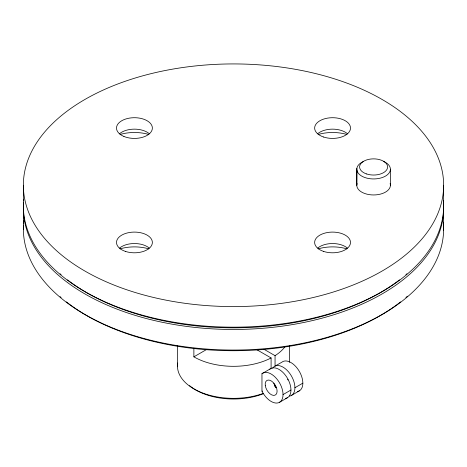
<?xml version="1.0" encoding="UTF-8"?>
<svg xmlns="http://www.w3.org/2000/svg" width="467" height="467" viewBox="0 0 467 467"><rect width="100%" height="100%" fill="white"/><g stroke="black" fill="none" stroke-linecap="round" stroke-linejoin="round"><path stroke-width="0.7" d="M443.632 230.394L443.65 208.136M443.632 207.517L443.65 185.253A210.15 121.327 0 0 0 128.425 80.184A210.15 121.327 0 0 0 128.425 290.328A210.15 121.327 0 0 0 443.65 185.253M356.846 170.064L356.788 185.253L356.846 168.418M275.553 386.086L275.057 386.442M261.964 373.711A16.812 9.708 60 0 1 279.272 382.403A16.812 9.708 60 0 1 279.272 402.437A16.812 9.708 60 0 1 261.964 391.142L261.964 373.711L271.094 368.37L271.094 357.956L256.821 349.713M193.875 348.172L193.875 356.841L206.256 349.695M283.031 394.592L290.959 390.015M294.922 387.727L302.844 383.15M279.552 402.285L287.474 397.715M291.437 395.426L299.365 390.85M262.536 391.107L261.964 391.142M263.884 349.217L275.057 355.667L275.057 366.081L281.776 362.269A16.812 9.708 60 0 1 299.808 372.234A16.812 9.708 60 0 1 297.461 391.533M289.528 345.551L289.54 362.328M390.412 169.241L390.412 185.253M177.478 345.633L177.478 366.782M23.35 185.253L23.35 206.402M23.35 208.136L23.35 229.279M390.132 183.49A16.812 9.708 0 0 1 373.6 194.961A16.812 9.708 0 0 1 357.068 183.49M383.676 161.471A16.812 9.708 0 0 1 386.04 175.767A16.812 9.708 0 0 1 361.16 175.767A16.812 9.708 0 0 1 363.524 161.471M318.173 248.864A31.943 18.441 0 0 1 346.958 248.864M317.788 248.024A17.933 10.356 0 0 1 347.343 248.024M318.173 134.473A31.943 18.441 0 0 1 346.958 134.473M317.788 133.632A17.933 10.356 0 0 1 347.343 133.632M120.042 134.473A31.943 18.441 0 0 1 148.827 134.473M119.657 133.632A17.933 10.356 0 0 1 149.212 133.632M120.042 248.864A31.943 18.441 0 0 1 148.827 248.864M119.657 248.024A17.933 10.356 0 0 1 149.212 248.024M443.469 200.792A210.15 121.327 0 0 1 234.749 327.174A210.15 121.327 0 0 1 23.443 202.234M23.531 200.792A210.15 121.327 0 0 1 23.654 199.351M406.926 273.75A207.348 119.71 0 0 1 405.905 274.643M399.489 279.873A207.348 119.71 0 0 1 67.511 279.873M61.095 274.643A207.348 119.71 0 0 1 60.074 273.75M269.757 369.245A16.812 9.708 60 0 1 287.853 378.971A16.812 9.708 60 0 1 285.576 398.398M276.341 387.674A8.406 4.851 60 0 1 273.79 383.255M272.646 368.194A16.812 9.708 60 0 1 291.134 375.497A16.812 9.708 60 0 1 289.54 396.109M275.95 387.797A16.812 9.708 60 0 1 274.584 385.649M287.649 379.204A8.406 4.851 60 0 1 288.011 379.98M263.493 393.325A56.04 32.357 0 0 1 204.248 393.588A56.04 32.357 0 0 1 177.699 363.005M263.149 393.809A53.238 30.734 0 0 1 189.538 385.619M284.952 346.788A56.04 32.357 0 0 1 275.057 355.667M271.094 357.956A56.04 32.357 0 0 1 193.875 356.841M443.527 203.951A210.15 121.327 0 0 1 234.708 329.463A210.15 121.327 0 0 1 23.403 205.346M443.346 222.228A210.15 121.327 0 0 1 236.004 350.046A210.15 121.327 0 0 1 23.443 225.117M23.531 223.67A210.15 121.327 0 0 1 23.799 220.786M407.428 296.183A207.348 119.71 0 0 1 405.905 297.52M400.593 301.892A207.348 119.71 0 0 1 66.407 301.892M61.095 297.52A207.348 119.71 0 0 1 60.074 296.627M366.595 173.958A14.01 8.091 0 0 0 387.61 166.952A14.01 8.091 0 0 0 366.595 159.947A14.01 8.091 0 0 0 366.595 173.958M323.602 251.415A17.933 10.356 0 0 0 350.501 242.449A17.933 10.356 0 0 0 323.602 233.482A17.933 10.356 0 0 0 323.602 251.415M323.602 137.024A17.933 10.356 0 0 0 350.501 128.057A17.933 10.356 0 0 0 323.602 119.097A17.933 10.356 0 0 0 323.602 137.024M123.913 136.446A17.933 10.356 0 0 0 152.271 129.131A17.933 10.356 0 0 0 127.117 118.606A17.933 10.356 0 0 0 123.913 136.446M125.465 251.415A17.933 10.356 0 0 0 152.365 242.449A17.933 10.356 0 0 0 125.465 233.482A17.933 10.356 0 0 0 125.465 251.415M265.274 385.421A8.406 4.851 60 0 0 274.894 395.222A8.406 4.851 60 0 0 273.271 382.543A8.406 4.851 60 0 0 265.274 385.421"/></g></svg>
